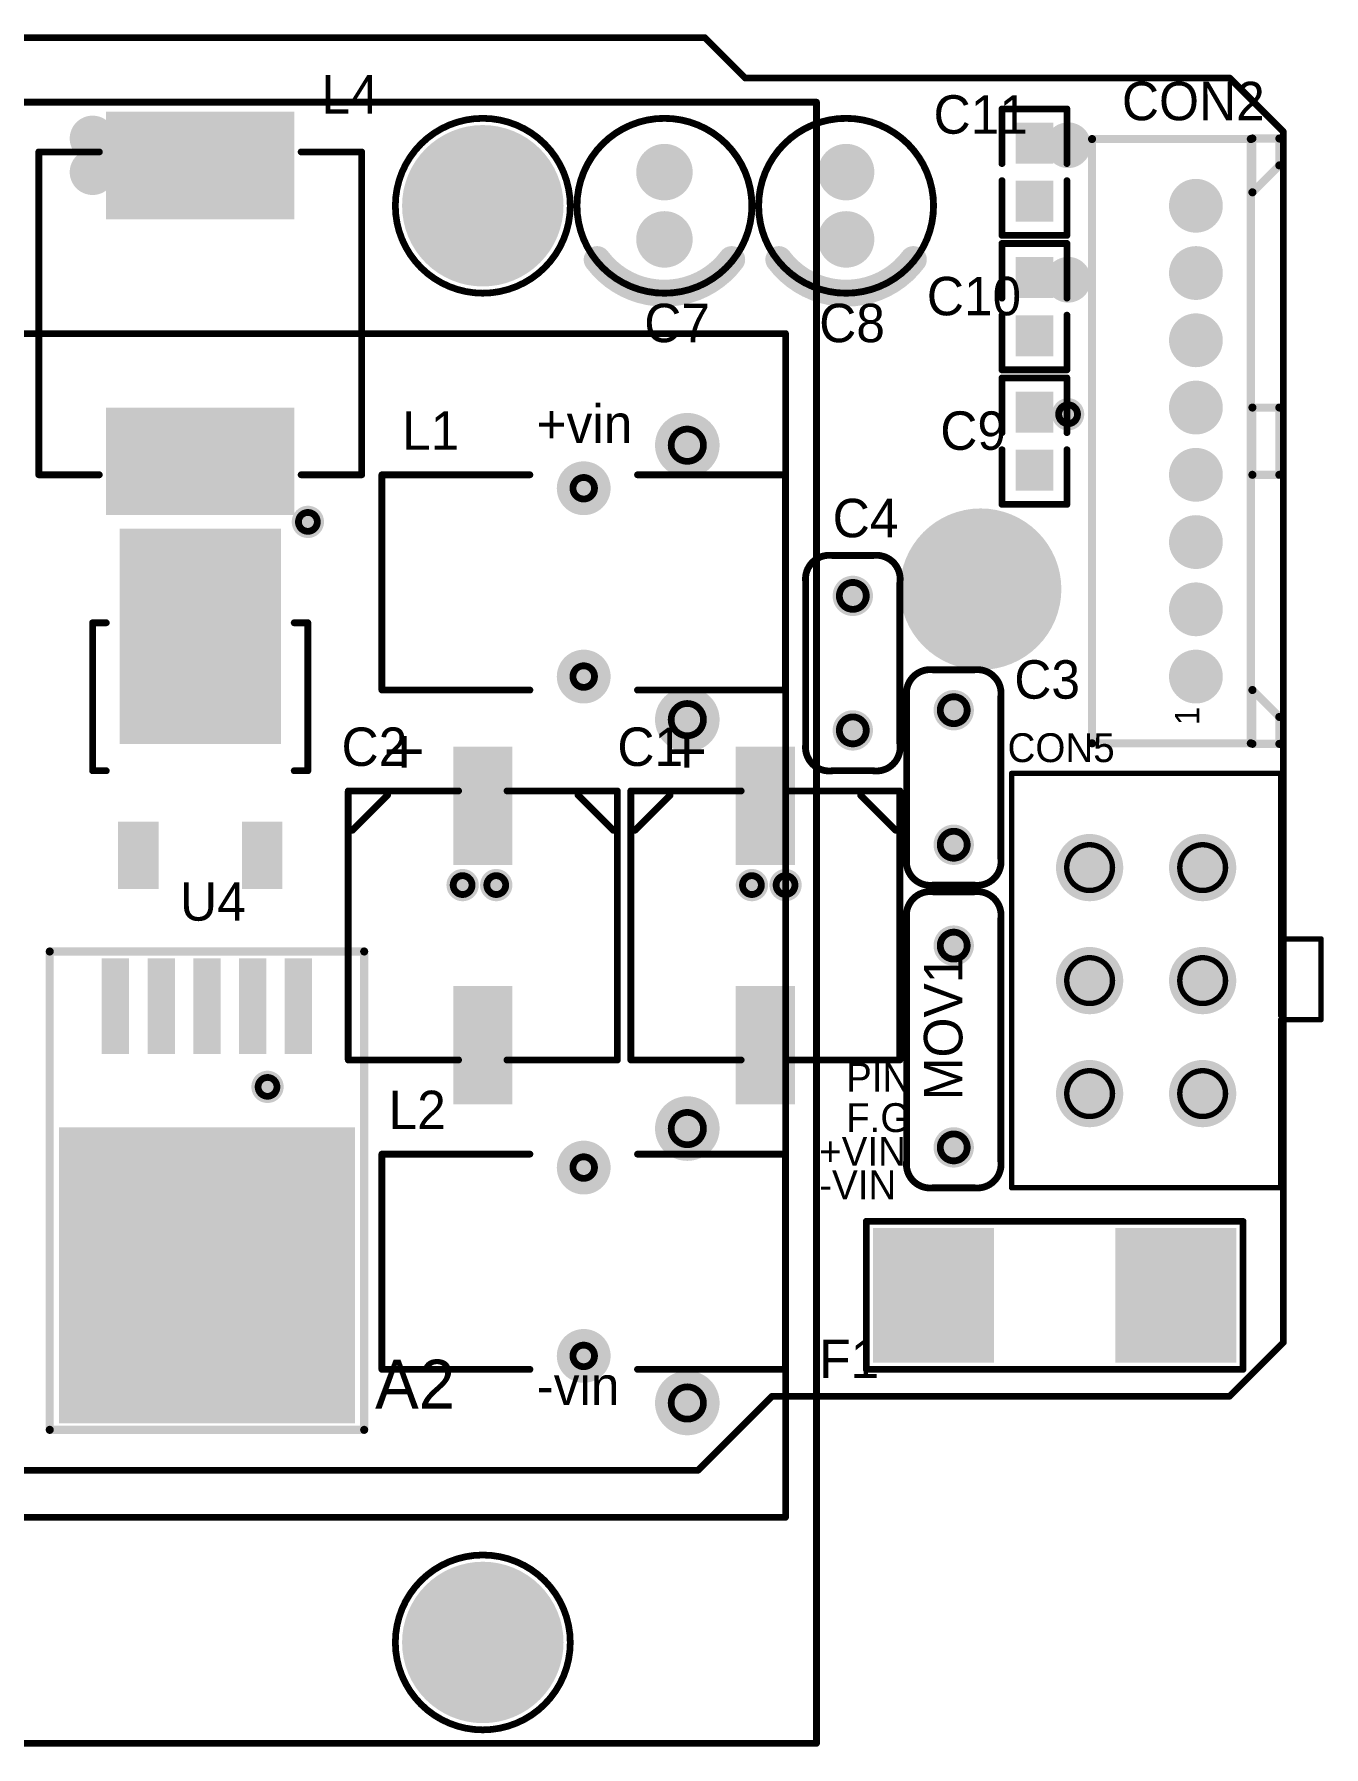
# Model space of a CAD drawing. Extents: x 14.6 to 91.5, y 0 to 63.6.
# Drawn here: x 43.6 to 91.5, y 0 to 63.6 of the extents above; entities that cross this region are included whole.
import ezdxf
from ezdxf.enums import TextEntityAlignment as Align

# ---------------------------------------------------------------- set-up
doc = ezdxf.new("R2010")
doc.units = 0
doc.header["$MEASUREMENT"] = 0

msp = doc.modelspace()

# ---------------------------------------------------------------- linework, layer by layer
for points, const_width in [([(68.5, 63.5), (32.25, 63.5)], 0.25), ([(70, 62), (68.5, 63.5)], 0.25), ([(88, 62), (70, 62)], 0.25), ([(90, 60), (88, 62)], 0.25), ([(72.65, 61.1), (14.8, 61.1)], 0.254), ([(72.65, 0.1), (72.65, 61.1)], 0.254), ([(81.9565, 60.8495), (79.5435, 60.8495)], 0.254), ([(79.5435, 60.8495), (79.5435, 58.8175)], 0.254), ([(81.9565, 58.8175), (81.9565, 60.8495)], 0.254), ([(82.89, 59.73), (82.88999, 37.27)], 0.3), ([(88.79, 59.73), (82.89, 59.73)], 0.3), ([(88.78999, 37.27), (88.79, 59.73)], 0.3), ([(88.85, 59.75), (89.85, 59.75)], 0.3), ([(88.85, 57.75), (88.85, 59.75)], 0.3), ([(89.85, 59.75), (89.85, 58.75)], 0.3), ([(90, 15), (90, 60)], 0.25), ([(43.75, 47.25), (43.75, 59.25)], 0.254), ([(43.75, 59.25), (46, 59.25)], 0.254), ([(55.75, 59.25), (53.5, 59.25)], 0.254), ([(55.75, 47.25), (55.75, 59.25)], 0.254), ([(89.85, 58.75), (88.85, 57.75)], 0.3), ([(79.5435, 56.1505), (79.5435, 58.1825)], 0.254), ([(81.9565, 58.1825), (81.9565, 56.1505)], 0.254), ([(81.9565, 56.1505), (79.5435, 56.1505)], 0.254), ([(81.9565, 55.8495), (79.5435, 55.8495)], 0.254), ([(79.5435, 55.8495), (79.5435, 53.8175)], 0.254), ([(81.9565, 53.8175), (81.9565, 55.8495)], 0.254), ([(79.5435, 51.1505), (79.5435, 53.1825)], 0.254), ([(81.9565, 53.1825), (81.9565, 51.1505)], 0.254), ([(16, 52.5), (71.5, 52.5)], 0.25), ([(71.5, 52.5), (71.5, 8.5)], 0.25), ([(81.9565, 51.1505), (79.5435, 51.1505)], 0.254), ([(81.9565, 50.8495), (79.5435, 50.8495)], 0.254), ([(79.5435, 50.8495), (79.5435, 48.8175)], 0.254), ([(81.9565, 48.8175), (81.9565, 50.8495)], 0.254), ([(88.85, 47.25), (88.85, 49.75)], 0.3), ([(88.85, 49.75), (89.85, 49.75)], 0.3), ([(89.85, 49.75), (89.85, 47.25)], 0.3), ([(79.5435, 46.1505), (79.5435, 48.1825)], 0.254), ([(81.9565, 48.1825), (81.9565, 46.1505)], 0.254), ([(46, 47.25), (43.75, 47.25)], 0.254), ([(53.5, 47.25), (55.75, 47.25)], 0.254), ([(56.5, 39.25), (56.5, 47.25)], 0.254), ([(56.5, 47.25), (62, 47.25)], 0.254), ([(66, 47.25), (71.5, 47.25)], 0.254), ([(71.5, 47.25), (71.5, 39.25)], 0.254), ([(89.85, 47.25), (88.85, 47.25)], 0.3), ([(81.9565, 46.1505), (79.5435, 46.1505)], 0.254), ([(75.75, 43.25), (75.75, 37.25)], 0.254), ([(45.75, 36.25), (45.75, 41.75)], 0.254), ([(45.75, 41.75), (46.2575, 41.75)], 0.254), ([(53.2425, 41.75), (53.75, 41.75)], 0.254), ([(53.75, 41.75), (53.75, 36.25)], 0.254), ([(62, 39.25), (56.5, 39.25)], 0.254), ([(71.5, 39.25), (66, 39.25)], 0.254), ([(76, 33), (76, 39)], 0.254), ([(89.84999, 38.25), (88.84999, 39.25)], 0.3), ([(88.84999, 39.25), (88.84999, 37.25)], 0.3), ([(89.84999, 37.25), (89.84999, 38.25)], 0.3), ([(82.88999, 37.27), (88.78999, 37.27)], 0.3), ([(88.84999, 37.25), (89.84999, 37.25)], 0.3), ([(46.2575, 36.25), (45.75, 36.25)], 0.254), ([(53.75, 36.25), (53.2425, 36.25)], 0.254), ([(89.9, 36.15), (79.9, 36.15)], 0.2), ([(79.9, 36.15), (79.9, 20.75)], 0.2), ([(89.9, 30), (89.9, 36.15)], 0.2), ([(55.25, 25.5), (55.25, 35.5)], 0.254), ([(55.25, 35.5), (59.35, 35.5)], 0.254), ([(56.709, 35.341), (55.409, 34.041)], 0.254), ([(65.25, 35.5), (61.15, 35.5)], 0.254), ([(63.791, 35.341), (65.091, 34.041)], 0.254), ([(65.25, 25.5), (65.25, 35.5)], 0.254), ([(65.75, 25.5), (65.75, 35.5)], 0.254), ([(65.75, 35.5), (69.85, 35.5)], 0.254), ([(67.209, 35.341), (65.909, 34.041)], 0.254), ([(75.75, 35.5), (71.65, 35.5)], 0.254), ([(74.291, 35.341), (75.591, 34.041)], 0.254), ([(75.75, 25.5), (75.75, 35.5)], 0.254), ([(89.9, 33.65), (89.9, 27.15)], 0.2), ([(79.5, 30.75), (79.5, 21.75)], 0.254), ([(91.4, 30), (89.9, 30)], 0.2), ([(91.4, 27), (91.4, 30)], 0.2), ([(44.15801, 11.752), (44.158, 29.532)], 0.3), ([(44.158, 29.532), (55.842, 29.532)], 0.3), ([(55.842, 29.532), (55.84201, 11.752)], 0.3), ([(89.9, 20.75), (89.9, 27)], 0.2), ([(89.9, 27), (91.4, 27)], 0.2), ([(59.35, 25.5), (55.25, 25.5)], 0.254), ([(61.15, 25.5), (65.25, 25.5)], 0.254), ([(69.85, 25.5), (65.75, 25.5)], 0.254), ([(71.65, 25.5), (75.75, 25.5)], 0.254), ([(56.5, 14), (56.5, 22)], 0.254), ([(56.5, 22), (62, 22)], 0.254), ([(66, 22), (71.5, 22)], 0.254), ([(71.5, 22), (71.5, 14)], 0.254), ([(79.9, 20.75), (89.9, 20.75)], 0.2), ([(74.5, 19.5), (88.5, 19.5)], 0.254), ([(74.5, 14), (74.5, 19.5)], 0.254), ([(88.5, 19.5), (88.5, 14)], 0.254), ([(88, 13), (90, 15)], 0.25), ([(62, 14), (56.5, 14)], 0.254), ([(71.5, 14), (66, 14)], 0.254), ([(88.5, 14), (74.5, 14)], 0.254), ([(68.25, 10.25), (71, 13)], 0.25), ([(71, 13), (88, 13)], 0.25), ([(55.84201, 11.752), (44.15801, 11.752)], 0.3), ([(16.75, 10.25), (68.25, 10.25)], 0.25), ([(71.5, 8.5), (16, 8.5)], 0.25), ([(14.8, 0.1), (72.65, 0.1)], 0.254)]:
    msp.add_lwpolyline(points, dxfattribs=dict(const_width=const_width))
for points, const_width in [([(68.4375, 63.5, 1), (68.5625, 63.5, 1)], 0.125), ([(68.4375, 63.5, 1), (68.5625, 63.5, 1)], 0.125), ([(69.9375, 62, 1), (70.0625, 62, 1)], 0.125), ([(69.9375, 62, 1), (70.0625, 62, 1)], 0.125), ([(87.9375, 62, 1), (88.0625, 62, 1)], 0.125), ([(87.9375, 62, 1), (88.0625, 62, 1)], 0.125), ([(72.5865, 61.1, 1), (72.7135, 61.1, 1)], 0.127), ([(72.5865, 61.1, 1), (72.7135, 61.1, 1)], 0.127), ([(79.48, 60.8495, 1), (79.607, 60.8495, 1)], 0.127), ([(79.48, 60.8495, 1), (79.607, 60.8495, 1)], 0.127), ([(81.893, 60.8495, 1), (82.02, 60.8495, 1)], 0.127), ([(81.893, 60.8495, 1), (82.02, 60.8495, 1)], 0.127), ([(45.45, 59.75, 1), (46.05, 59.75, 1)], 0.6), ([(45.45, 59.75, 1), (46.05, 59.75, 1)], 0.6), ([(58.75, 57.25, 1), (61.75, 57.25, 1)], 3), ([(58.75, 57.25, 1), (61.75, 57.25, 1)], 3), ([(81.7, 59.5, 1), (82.3, 59.5, 1)], 0.6), ([(81.7, 59.5, 1), (82.3, 59.5, 1)], 0.6), ([(82.815, 59.73, 1), (82.965, 59.73, 1)], 0.15), ([(82.815, 59.73, 1), (82.965, 59.73, 1)], 0.15), ([(88.715, 59.73, 1), (88.865, 59.73, 1)], 0.15), ([(88.715, 59.73, 1), (88.865, 59.73, 1)], 0.15), ([(88.775, 59.75, 1), (88.925, 59.75, 1)], 0.15), ([(88.775, 59.75, 1), (88.925, 59.75, 1)], 0.15), ([(89.775, 59.75, 1), (89.925, 59.75, 1)], 0.15), ([(89.775, 59.75, 1), (89.925, 59.75, 1)], 0.15), ([(89.9375, 60, 1), (90.0625, 60, 1)], 0.125), ([(89.9375, 60, 1), (90.0625, 60, 1)], 0.125), ([(43.6865, 59.25, 1), (43.8135, 59.25, 1)], 0.127), ([(43.6865, 59.25, 1), (43.8135, 59.25, 1)], 0.127), ([(45.9365, 59.25, 1), (46.0635, 59.25, 1)], 0.127), ([(53.4365, 59.25, 1), (53.5635, 59.25, 1)], 0.127), ([(55.6865, 59.25, 1), (55.8135, 59.25, 1)], 0.127), ([(55.6865, 59.25, 1), (55.8135, 59.25, 1)], 0.127), ([(66.5, 58.5, 1), (67.5, 58.5, 1)], 1), ([(66.5, 58.5, 1), (67.5, 58.5, 1)], 1), ([(73.25, 58.5, 1), (74.25, 58.5, 1)], 1), ([(73.25, 58.5, 1), (74.25, 58.5, 1)], 1), ([(45.45, 58.5, 1), (46.05, 58.5, 1)], 0.6), ([(45.45, 58.5, 1), (46.05, 58.5, 1)], 0.6), ([(79.48, 58.8175, 1), (79.607, 58.8175, 1)], 0.127), ([(81.893, 58.8175, 1), (82.02, 58.8175, 1)], 0.127), ([(89.775, 58.75, 1), (89.925, 58.75, 1)], 0.15), ([(89.775, 58.75, 1), (89.925, 58.75, 1)], 0.15), ([(79.48, 58.1825, 1), (79.607, 58.1825, 1)], 0.127), ([(81.893, 58.1825, 1), (82.02, 58.1825, 1)], 0.127), ([(86.25, 57.25, 1), (87.25, 57.25, 1)], 1), ([(86.25, 57.25, 1), (87.25, 57.25, 1)], 1), ([(88.775, 57.75, 1), (88.925, 57.75, 1)], 0.15), ([(88.775, 57.75, 1), (88.925, 57.75, 1)], 0.15), ([(66.5, 56, 1), (67.5, 56, 1)], 1), ([(66.5, 56, 1), (67.5, 56, 1)], 1), ([(73.25, 56, 1), (74.25, 56, 1)], 1), ([(73.25, 56, 1), (74.25, 56, 1)], 1), ([(79.48, 56.1505, 1), (79.607, 56.1505, 1)], 0.127), ([(79.48, 56.1505, 1), (79.607, 56.1505, 1)], 0.127), ([(81.893, 56.1505, 1), (82.02, 56.1505, 1)], 0.127), ([(81.893, 56.1505, 1), (82.02, 56.1505, 1)], 0.127), ([(64.25, 55.25, 1), (64.75, 55.25, 1)], 0.5), ([(69.25, 55.25, 1), (69.75, 55.25, 1)], 0.5), ([(71, 55.25, 1), (71.5, 55.25, 1)], 0.5), ([(76, 55.25, 1), (76.5, 55.25, 1)], 0.5), ([(79.48, 55.8495, 1), (79.607, 55.8495, 1)], 0.127), ([(79.48, 55.8495, 1), (79.607, 55.8495, 1)], 0.127), ([(81.893, 55.8495, 1), (82.02, 55.8495, 1)], 0.127), ([(81.893, 55.8495, 1), (82.02, 55.8495, 1)], 0.127), ([(86.25, 54.75, 1), (87.25, 54.75, 1)], 1), ([(86.25, 54.75, 1), (87.25, 54.75, 1)], 1), ([(81.7, 54.5, 1), (82.3, 54.5, 1)], 0.6), ([(81.7, 54.5, 1), (82.3, 54.5, 1)], 0.6), ([(66.75, 54, 1), (67.25, 54, 1)], 0.5), ([(66.75, 54, 1), (67.25, 54, 1)], 0.5), ([(73.5, 54, 1), (74, 54, 1)], 0.5), ([(73.5, 54, 1), (74, 54, 1)], 0.5), ([(79.48, 53.8175, 1), (79.607, 53.8175, 1)], 0.127), ([(81.893, 53.8175, 1), (82.02, 53.8175, 1)], 0.127), ([(79.48, 53.1825, 1), (79.607, 53.1825, 1)], 0.127), ([(81.893, 53.1825, 1), (82.02, 53.1825, 1)], 0.127), ([(86.25, 52.25, 1), (87.25, 52.25, 1)], 1), ([(86.25, 52.25, 1), (87.25, 52.25, 1)], 1), ([(71.4375, 52.5, 1), (71.5625, 52.5, 1)], 0.125), ([(71.4375, 52.5, 1), (71.5625, 52.5, 1)], 0.125), ([(79.48, 51.1505, 1), (79.607, 51.1505, 1)], 0.127), ([(79.48, 51.1505, 1), (79.607, 51.1505, 1)], 0.127), ([(79.48, 50.8495, 1), (79.607, 50.8495, 1)], 0.127), ([(79.48, 50.8495, 1), (79.607, 50.8495, 1)], 0.127), ([(81.893, 51.1505, 1), (82.02, 51.1505, 1)], 0.127), ([(81.893, 51.1505, 1), (82.02, 51.1505, 1)], 0.127), ([(81.893, 50.8495, 1), (82.02, 50.8495, 1)], 0.127), ([(81.893, 50.8495, 1), (82.02, 50.8495, 1)], 0.127), ([(86.25, 49.75, 1), (87.25, 49.75, 1)], 1), ([(86.25, 49.75, 1), (87.25, 49.75, 1)], 1), ([(81.7, 49.5, 1), (82.3, 49.5, 1)], 0.6), ([(81.7, 49.5, 1), (82.3, 49.5, 1)], 0.6), ([(88.775, 49.75, 1), (88.925, 49.75, 1)], 0.15), ([(88.775, 49.75, 1), (88.925, 49.75, 1)], 0.15), ([(89.775, 49.75, 1), (89.925, 49.75, 1)], 0.15), ([(89.775, 49.75, 1), (89.925, 49.75, 1)], 0.15), ([(67.25, 48.35, 1), (68.45, 48.35, 1)], 1.2), ([(67.25, 48.35, 1), (68.45, 48.35, 1)], 1.2), ([(79.48, 48.8175, 1), (79.607, 48.8175, 1)], 0.127), ([(81.893, 48.8175, 1), (82.02, 48.8175, 1)], 0.127), ([(63.5, 46.75, 1), (64.5, 46.75, 1)], 1), ([(63.5, 46.75, 1), (64.5, 46.75, 1)], 1), ([(79.48, 48.1825, 1), (79.607, 48.1825, 1)], 0.127), ([(81.893, 48.1825, 1), (82.02, 48.1825, 1)], 0.127), ([(86.25, 47.25, 1), (87.25, 47.25, 1)], 1), ([(86.25, 47.25, 1), (87.25, 47.25, 1)], 1), ([(43.6865, 47.25, 1), (43.8135, 47.25, 1)], 0.127), ([(43.6865, 47.25, 1), (43.8135, 47.25, 1)], 0.127), ([(45.9365, 47.25, 1), (46.0635, 47.25, 1)], 0.127), ([(53.4365, 47.25, 1), (53.5635, 47.25, 1)], 0.127), ([(55.6865, 47.25, 1), (55.8135, 47.25, 1)], 0.127), ([(55.6865, 47.25, 1), (55.8135, 47.25, 1)], 0.127), ([(56.4365, 47.25, 1), (56.5635, 47.25, 1)], 0.127), ([(56.4365, 47.25, 1), (56.5635, 47.25, 1)], 0.127), ([(61.9365, 47.25, 1), (62.0635, 47.25, 1)], 0.127), ([(65.9365, 47.25, 1), (66.0635, 47.25, 1)], 0.127), ([(71.4365, 47.25, 1), (71.5635, 47.25, 1)], 0.127), ([(71.4365, 47.25, 1), (71.5635, 47.25, 1)], 0.127), ([(88.775, 47.25, 1), (88.925, 47.25, 1)], 0.15), ([(88.775, 47.25, 1), (88.925, 47.25, 1)], 0.15), ([(89.775, 47.25, 1), (89.925, 47.25, 1)], 0.15), ([(89.775, 47.25, 1), (89.925, 47.25, 1)], 0.15), ([(53.45, 45.5, 1), (54.05, 45.5, 1)], 0.6), ([(53.45, 45.5, 1), (54.05, 45.5, 1)], 0.6), ([(77.25, 43, 1), (80.25, 43, 1)], 3), ([(77.25, 43, 1), (80.25, 43, 1)], 3), ([(79.48, 46.1505, 1), (79.607, 46.1505, 1)], 0.127), ([(79.48, 46.1505, 1), (79.607, 46.1505, 1)], 0.127), ([(81.893, 46.1505, 1), (82.02, 46.1505, 1)], 0.127), ([(81.893, 46.1505, 1), (82.02, 46.1505, 1)], 0.127), ([(86.25, 44.75, 1), (87.25, 44.75, 1)], 1), ([(86.25, 44.75, 1), (87.25, 44.75, 1)], 1), ([(73.0615, 44.25888, 1), (73.1885, 44.25888, 1)], 0.127), ([(73.0615, 44.25888, 1), (73.1885, 44.25888, 1)], 0.127), ([(73.1865, 44.25, 1), (73.3135, 44.25, 1)], 0.127), ([(73.1865, 44.25, 1), (73.3135, 44.25, 1)], 0.127), ([(74.6865, 44.25, 1), (74.8135, 44.25, 1)], 0.127), ([(74.6865, 44.25, 1), (74.8135, 44.25, 1)], 0.127), ([(74.8115, 44.25888, 1), (74.9385, 44.25888, 1)], 0.127), ([(74.8115, 44.25888, 1), (74.9385, 44.25888, 1)], 0.127), ([(72.1865, 43.25, 1), (72.3135, 43.25, 1)], 0.127), ([(72.1865, 43.25, 1), (72.3135, 43.25, 1)], 0.127), ([(73.625, 42.75, 1), (74.375, 42.75, 1)], 0.75), ([(73.625, 42.75, 1), (74.375, 42.75, 1)], 0.75), ([(75.6865, 43.25, 1), (75.8135, 43.25, 1)], 0.127), ([(75.6865, 43.25, 1), (75.8135, 43.25, 1)], 0.127), ([(86.25, 42.25, 1), (87.25, 42.25, 1)], 1), ([(86.25, 42.25, 1), (87.25, 42.25, 1)], 1), ([(45.6865, 41.75, 1), (45.8135, 41.75, 1)], 0.127), ([(45.6865, 41.75, 1), (45.8135, 41.75, 1)], 0.127), ([(46.194, 41.75, 1), (46.321, 41.75, 1)], 0.127), ([(53.179, 41.75, 1), (53.306, 41.75, 1)], 0.127), ([(53.6865, 41.75, 1), (53.8135, 41.75, 1)], 0.127), ([(53.6865, 41.75, 1), (53.8135, 41.75, 1)], 0.127), ([(63.5, 39.75, 1), (64.5, 39.75, 1)], 1), ([(63.5, 39.75, 1), (64.5, 39.75, 1)], 1), ([(86.24999, 39.75, 1), (87.24999, 39.75, 1)], 1), ([(86.24999, 39.75, 1), (87.24999, 39.75, 1)], 1), ([(76.8115, 40.00888, 1), (76.9385, 40.00888, 1)], 0.127), ([(76.8115, 40.00888, 1), (76.9385, 40.00888, 1)], 0.127), ([(76.9365, 40, 1), (77.0635, 40, 1)], 0.127), ([(76.9365, 40, 1), (77.0635, 40, 1)], 0.127), ([(78.4365, 40, 1), (78.5635, 40, 1)], 0.127), ([(78.4365, 40, 1), (78.5635, 40, 1)], 0.127), ([(78.5615, 40.00888, 1), (78.6885, 40.00888, 1)], 0.127), ([(78.5615, 40.00888, 1), (78.6885, 40.00888, 1)], 0.127), ([(56.4365, 39.25, 1), (56.5635, 39.25, 1)], 0.127), ([(56.4365, 39.25, 1), (56.5635, 39.25, 1)], 0.127), ([(61.9365, 39.25, 1), (62.0635, 39.25, 1)], 0.127), ([(65.9365, 39.25, 1), (66.0635, 39.25, 1)], 0.127), ([(67.25, 38.15, 1), (68.45, 38.15, 1)], 1.2), ([(67.25, 38.15, 1), (68.45, 38.15, 1)], 1.2), ([(71.4365, 39.25, 1), (71.5635, 39.25, 1)], 0.127), ([(71.4365, 39.25, 1), (71.5635, 39.25, 1)], 0.127), ([(75.9365, 39, 1), (76.0635, 39, 1)], 0.127), ([(75.9365, 39, 1), (76.0635, 39, 1)], 0.127), ([(77.375, 38.5, 1), (78.125, 38.5, 1)], 0.75), ([(77.375, 38.5, 1), (78.125, 38.5, 1)], 0.75), ([(79.4365, 39, 1), (79.5635, 39, 1)], 0.127), ([(79.4365, 39, 1), (79.5635, 39, 1)], 0.127), ([(88.77499, 39.25, 1), (88.92499, 39.25, 1)], 0.15), ([(88.77499, 39.25, 1), (88.92499, 39.25, 1)], 0.15), ([(73.625, 37.75, 1), (74.375, 37.75, 1)], 0.75), ([(73.625, 37.75, 1), (74.375, 37.75, 1)], 0.75), ([(89.77499, 38.25, 1), (89.92499, 38.25, 1)], 0.15), ([(89.77499, 38.25, 1), (89.92499, 38.25, 1)], 0.15), ([(72.1865, 37.25, 1), (72.3135, 37.25, 1)], 0.127), ([(72.1865, 37.25, 1), (72.3135, 37.25, 1)], 0.127), ([(75.6865, 37.25, 1), (75.8135, 37.25, 1)], 0.127), ([(75.6865, 37.25, 1), (75.8135, 37.25, 1)], 0.127), ([(82.81499, 37.27, 1), (82.96499, 37.27, 1)], 0.15), ([(82.81499, 37.27, 1), (82.96499, 37.27, 1)], 0.15), ([(88.71499, 37.27, 1), (88.86499, 37.27, 1)], 0.15), ([(88.71499, 37.27, 1), (88.86499, 37.27, 1)], 0.15), ([(88.77499, 37.25, 1), (88.92499, 37.25, 1)], 0.15), ([(88.77499, 37.25, 1), (88.92499, 37.25, 1)], 0.15), ([(89.77499, 37.25, 1), (89.92499, 37.25, 1)], 0.15), ([(89.77499, 37.25, 1), (89.92499, 37.25, 1)], 0.15), ([(45.6865, 36.25, 1), (45.8135, 36.25, 1)], 0.127), ([(45.6865, 36.25, 1), (45.8135, 36.25, 1)], 0.127), ([(46.194, 36.25, 1), (46.321, 36.25, 1)], 0.127), ([(53.179, 36.25, 1), (53.306, 36.25, 1)], 0.127), ([(53.6865, 36.25, 1), (53.8135, 36.25, 1)], 0.127), ([(53.6865, 36.25, 1), (53.8135, 36.25, 1)], 0.127), ([(73.0615, 36.24112, 1), (73.1885, 36.24112, 1)], 0.127), ([(73.0615, 36.24112, 1), (73.1885, 36.24112, 1)], 0.127), ([(73.1865, 36.25, 1), (73.3135, 36.25, 1)], 0.127), ([(73.1865, 36.25, 1), (73.3135, 36.25, 1)], 0.127), ([(74.6865, 36.25, 1), (74.8135, 36.25, 1)], 0.127), ([(74.6865, 36.25, 1), (74.8135, 36.25, 1)], 0.127), ([(74.8115, 36.24112, 1), (74.9385, 36.24112, 1)], 0.127), ([(74.8115, 36.24112, 1), (74.9385, 36.24112, 1)], 0.127), ([(79.85, 36.15, 1), (79.95, 36.15, 1)], 0.1), ([(79.85, 36.15, 1), (79.95, 36.15, 1)], 0.1), ([(89.85, 36.15, 1), (89.95, 36.15, 1)], 0.1), ([(89.85, 36.15, 1), (89.95, 36.15, 1)], 0.1), ([(55.1865, 35.5, 1), (55.3135, 35.5, 1)], 0.127), ([(55.1865, 35.5, 1), (55.3135, 35.5, 1)], 0.127), ([(56.6455, 35.341, 1), (56.7725, 35.341, 1)], 0.127), ([(59.2865, 35.5, 1), (59.4135, 35.5, 1)], 0.127), ([(61.0865, 35.5, 1), (61.2135, 35.5, 1)], 0.127), ([(63.7275, 35.341, 1), (63.8545, 35.341, 1)], 0.127), ([(65.1865, 35.5, 1), (65.3135, 35.5, 1)], 0.127), ([(65.1865, 35.5, 1), (65.3135, 35.5, 1)], 0.127), ([(65.6865, 35.5, 1), (65.8135, 35.5, 1)], 0.127), ([(65.6865, 35.5, 1), (65.8135, 35.5, 1)], 0.127), ([(67.1455, 35.341, 1), (67.2725, 35.341, 1)], 0.127), ([(69.7865, 35.5, 1), (69.9135, 35.5, 1)], 0.127), ([(71.5865, 35.5, 1), (71.7135, 35.5, 1)], 0.127), ([(74.2275, 35.341, 1), (74.3545, 35.341, 1)], 0.127), ([(75.6865, 35.5, 1), (75.8135, 35.5, 1)], 0.127), ([(75.6865, 35.5, 1), (75.8135, 35.5, 1)], 0.127), ([(55.3455, 34.041, 1), (55.4725, 34.041, 1)], 0.127), ([(65.0275, 34.041, 1), (65.1545, 34.041, 1)], 0.127), ([(65.8455, 34.041, 1), (65.9725, 34.041, 1)], 0.127), ([(75.5275, 34.041, 1), (75.6545, 34.041, 1)], 0.127), ([(77.375, 33.5, 1), (78.125, 33.5, 1)], 0.75), ([(77.375, 33.5, 1), (78.125, 33.5, 1)], 0.75), ([(82.175, 32.65, 1), (83.425, 32.65, 1)], 1.25), ([(82.175, 32.65, 1), (83.425, 32.65, 1)], 1.25), ([(86.375, 32.65, 1), (87.625, 32.65, 1)], 1.25), ([(86.375, 32.65, 1), (87.625, 32.65, 1)], 1.25), ([(89.85, 33.65, 1), (89.95, 33.65, 1)], 0.1), ([(75.9365, 33, 1), (76.0635, 33, 1)], 0.127), ([(75.9365, 33, 1), (76.0635, 33, 1)], 0.127), ([(79.4365, 33, 1), (79.5635, 33, 1)], 0.127), ([(79.4365, 33, 1), (79.5635, 33, 1)], 0.127), ([(59.2, 32, 1), (59.8, 32, 1)], 0.6), ([(59.2, 32, 1), (59.8, 32, 1)], 0.6), ([(60.45, 32, 1), (61.05, 32, 1)], 0.6), ([(60.45, 32, 1), (61.05, 32, 1)], 0.6), ([(69.95, 32, 1), (70.55, 32, 1)], 0.6), ([(69.95, 32, 1), (70.55, 32, 1)], 0.6), ([(71.2, 32, 1), (71.8, 32, 1)], 0.6), ([(71.2, 32, 1), (71.8, 32, 1)], 0.6), ([(76.81123, 31.75892, 1), (76.93823, 31.75892, 1)], 0.127), ([(76.81123, 31.75892, 1), (76.93823, 31.75892, 1)], 0.127), ([(76.8115, 31.99112, 1), (76.9385, 31.99112, 1)], 0.127), ([(76.8115, 31.99112, 1), (76.9385, 31.99112, 1)], 0.127), ([(76.9365, 32, 1), (77.0635, 32, 1)], 0.127), ([(76.9365, 32, 1), (77.0635, 32, 1)], 0.127), ([(76.9365, 31.75, 1), (77.0635, 31.75, 1)], 0.127), ([(76.9365, 31.75, 1), (77.0635, 31.75, 1)], 0.127), ([(78.4365, 32, 1), (78.5635, 32, 1)], 0.127), ([(78.4365, 32, 1), (78.5635, 32, 1)], 0.127), ([(78.4365, 31.75, 1), (78.5635, 31.75, 1)], 0.127), ([(78.4365, 31.75, 1), (78.5635, 31.75, 1)], 0.127), ([(78.5615, 31.99112, 1), (78.6885, 31.99112, 1)], 0.127), ([(78.5615, 31.99112, 1), (78.6885, 31.99112, 1)], 0.127), ([(78.56177, 31.75892, 1), (78.68877, 31.75892, 1)], 0.127), ([(78.56177, 31.75892, 1), (78.68877, 31.75892, 1)], 0.127), ([(75.9365, 30.75, 1), (76.0635, 30.75, 1)], 0.127), ([(75.9365, 30.75, 1), (76.0635, 30.75, 1)], 0.127), ([(79.4365, 30.75, 1), (79.5635, 30.75, 1)], 0.127), ([(79.4365, 30.75, 1), (79.5635, 30.75, 1)], 0.127), ([(77.375, 29.75, 1), (78.125, 29.75, 1)], 0.75), ([(77.375, 29.75, 1), (78.125, 29.75, 1)], 0.75), ([(89.85, 30, 1), (89.95, 30, 1)], 0.1), ([(89.85, 30, 1), (89.95, 30, 1)], 0.1), ([(91.35, 30, 1), (91.45, 30, 1)], 0.1), ([(91.35, 30, 1), (91.45, 30, 1)], 0.1), ([(44.083, 29.532, 1), (44.233, 29.532, 1)], 0.15), ([(44.083, 29.532, 1), (44.233, 29.532, 1)], 0.15), ([(55.767, 29.532, 1), (55.917, 29.532, 1)], 0.15), ([(55.767, 29.532, 1), (55.917, 29.532, 1)], 0.15), ([(82.175, 28.45, 1), (83.425, 28.45, 1)], 1.25), ([(82.175, 28.45, 1), (83.425, 28.45, 1)], 1.25), ([(86.375, 28.45, 1), (87.625, 28.45, 1)], 1.25), ([(86.375, 28.45, 1), (87.625, 28.45, 1)], 1.25), ([(89.85, 27.15, 1), (89.95, 27.15, 1)], 0.1), ([(89.85, 27, 1), (89.95, 27, 1)], 0.1), ([(89.85, 27, 1), (89.95, 27, 1)], 0.1), ([(91.35, 27, 1), (91.45, 27, 1)], 0.1), ([(91.35, 27, 1), (91.45, 27, 1)], 0.1), ([(55.1865, 25.5, 1), (55.3135, 25.5, 1)], 0.127), ([(55.1865, 25.5, 1), (55.3135, 25.5, 1)], 0.127), ([(59.2865, 25.5, 1), (59.4135, 25.5, 1)], 0.127), ([(61.0865, 25.5, 1), (61.2135, 25.5, 1)], 0.127), ([(65.1865, 25.5, 1), (65.3135, 25.5, 1)], 0.127), ([(65.1865, 25.5, 1), (65.3135, 25.5, 1)], 0.127), ([(65.6865, 25.5, 1), (65.8135, 25.5, 1)], 0.127), ([(65.6865, 25.5, 1), (65.8135, 25.5, 1)], 0.127), ([(69.7865, 25.5, 1), (69.9135, 25.5, 1)], 0.127), ([(71.5865, 25.5, 1), (71.7135, 25.5, 1)], 0.127), ([(75.6865, 25.5, 1), (75.8135, 25.5, 1)], 0.127), ([(75.6865, 25.5, 1), (75.8135, 25.5, 1)], 0.127), ([(82.175, 24.25, 1), (83.425, 24.25, 1)], 1.25), ([(82.175, 24.25, 1), (83.425, 24.25, 1)], 1.25), ([(86.375, 24.25, 1), (87.625, 24.25, 1)], 1.25), ([(86.375, 24.25, 1), (87.625, 24.25, 1)], 1.25), ([(51.95, 24.5, 1), (52.55, 24.5, 1)], 0.6), ([(51.95, 24.5, 1), (52.55, 24.5, 1)], 0.6), ([(67.25, 22.95, 1), (68.45, 22.95, 1)], 1.2), ([(67.25, 22.95, 1), (68.45, 22.95, 1)], 1.2), ([(77.375, 22.25, 1), (78.125, 22.25, 1)], 0.75), ([(77.375, 22.25, 1), (78.125, 22.25, 1)], 0.75), ([(63.5, 21.5, 1), (64.5, 21.5, 1)], 1), ([(63.5, 21.5, 1), (64.5, 21.5, 1)], 1), ([(56.4365, 22, 1), (56.5635, 22, 1)], 0.127), ([(56.4365, 22, 1), (56.5635, 22, 1)], 0.127), ([(61.9365, 22, 1), (62.0635, 22, 1)], 0.127), ([(65.9365, 22, 1), (66.0635, 22, 1)], 0.127), ([(71.4365, 22, 1), (71.5635, 22, 1)], 0.127), ([(71.4365, 22, 1), (71.5635, 22, 1)], 0.127), ([(75.9365, 21.75, 1), (76.0635, 21.75, 1)], 0.127), ([(75.9365, 21.75, 1), (76.0635, 21.75, 1)], 0.127), ([(79.4365, 21.75, 1), (79.5635, 21.75, 1)], 0.127), ([(79.4365, 21.75, 1), (79.5635, 21.75, 1)], 0.127), ([(76.81123, 20.74108, 1), (76.93823, 20.74108, 1)], 0.127), ([(76.81123, 20.74108, 1), (76.93823, 20.74108, 1)], 0.127), ([(76.9365, 20.75, 1), (77.0635, 20.75, 1)], 0.127), ([(76.9365, 20.75, 1), (77.0635, 20.75, 1)], 0.127), ([(78.4365, 20.75, 1), (78.5635, 20.75, 1)], 0.127), ([(78.4365, 20.75, 1), (78.5635, 20.75, 1)], 0.127), ([(78.56177, 20.74108, 1), (78.68877, 20.74108, 1)], 0.127), ([(78.56177, 20.74108, 1), (78.68877, 20.74108, 1)], 0.127), ([(79.85, 20.75, 1), (79.95, 20.75, 1)], 0.1), ([(79.85, 20.75, 1), (79.95, 20.75, 1)], 0.1), ([(89.85, 20.75, 1), (89.95, 20.75, 1)], 0.1), ([(89.85, 20.75, 1), (89.95, 20.75, 1)], 0.1), ([(74.4365, 19.5, 1), (74.5635, 19.5, 1)], 0.127), ([(74.4365, 19.5, 1), (74.5635, 19.5, 1)], 0.127), ([(88.4365, 19.5, 1), (88.5635, 19.5, 1)], 0.127), ([(88.4365, 19.5, 1), (88.5635, 19.5, 1)], 0.127), ([(63.5, 14.5, 1), (64.5, 14.5, 1)], 1), ([(63.5, 14.5, 1), (64.5, 14.5, 1)], 1), ([(89.9375, 15, 1), (90.0625, 15, 1)], 0.125), ([(89.9375, 15, 1), (90.0625, 15, 1)], 0.125), ([(56.4365, 14, 1), (56.5635, 14, 1)], 0.127), ([(56.4365, 14, 1), (56.5635, 14, 1)], 0.127), ([(61.9365, 14, 1), (62.0635, 14, 1)], 0.127), ([(65.9365, 14, 1), (66.0635, 14, 1)], 0.127), ([(71.4365, 14, 1), (71.5635, 14, 1)], 0.127), ([(71.4365, 14, 1), (71.5635, 14, 1)], 0.127), ([(74.4365, 14, 1), (74.5635, 14, 1)], 0.127), ([(74.4365, 14, 1), (74.5635, 14, 1)], 0.127), ([(88.4365, 14, 1), (88.5635, 14, 1)], 0.127), ([(88.4365, 14, 1), (88.5635, 14, 1)], 0.127), ([(67.25, 12.75, 1), (68.45, 12.75, 1)], 1.2), ([(67.25, 12.75, 1), (68.45, 12.75, 1)], 1.2), ([(70.9375, 13, 1), (71.0625, 13, 1)], 0.125), ([(70.9375, 13, 1), (71.0625, 13, 1)], 0.125), ([(87.9375, 13, 1), (88.0625, 13, 1)], 0.125), ([(87.9375, 13, 1), (88.0625, 13, 1)], 0.125), ([(44.08301, 11.752, 1), (44.23301, 11.752, 1)], 0.15), ([(44.08301, 11.752, 1), (44.23301, 11.752, 1)], 0.15), ([(55.76701, 11.752, 1), (55.91701, 11.752, 1)], 0.15), ([(55.76701, 11.752, 1), (55.91701, 11.752, 1)], 0.15), ([(68.1875, 10.25, 1), (68.3125, 10.25, 1)], 0.125), ([(68.1875, 10.25, 1), (68.3125, 10.25, 1)], 0.125), ([(71.4375, 8.5, 1), (71.5625, 8.5, 1)], 0.125), ([(71.4375, 8.5, 1), (71.5625, 8.5, 1)], 0.125), ([(58.75, 3.85, 1), (61.75, 3.85, 1)], 3), ([(58.75, 3.85, 1), (61.75, 3.85, 1)], 3), ([(72.5865, 0.1, 1), (72.7135, 0.1, 1)], 0.127), ([(72.5865, 0.1, 1), (72.7135, 0.1, 1)], 0.127)]:
    msp.add_lwpolyline(points, format="xyb", close=True, dxfattribs=dict(const_width=const_width))
for points, const_width in [([(45.4, 59.75, 1), (46.1, 59.75, 1), (45.4, 59.75)], 1), ([(57, 57.25, 1), (63.5, 57.25, 1), (57, 57.25)], 0.25), ([(63.75, 57.25, 1), (70.25, 57.25, 1), (63.75, 57.25)], 0.254), ([(70.5, 57.25, 1), (77, 57.25, 1), (70.5, 57.25)], 0.254), ([(81.65, 59.5, 1), (82.35, 59.5, 1), (81.65, 59.5)], 1), ([(45.4, 58.5, 1), (46.1, 58.5, 1), (45.4, 58.5)], 1), ([(66.45, 58.5, 1), (67.55, 58.5, 1), (66.45, 58.5)], 1), ([(73.2, 58.5, 1), (74.3, 58.5, 1), (73.2, 58.5)], 1), ([(86.15, 57.25, 1), (87.35, 57.25, 1), (86.15, 57.25)], 0.3), ([(66.45, 56, 1), (67.55, 56, 1), (66.45, 56)], 1), ([(73.2, 56, 1), (74.3, 56, 1), (73.2, 56)], 1), ([(67, 54, -0.236068), (64.5, 55.25)], 1), ([(69.5, 55.25, -0.236068), (67, 54, -0.236068)], 1), ([(73.75, 54, -0.236068), (71.25, 55.25)], 1), ([(76.25, 55.25, -0.236068), (73.75, 54, -0.236068)], 1), ([(86.15, 54.75, 1), (87.35, 54.75, 1), (86.15, 54.75)], 0.3), ([(81.65, 54.5, 1), (82.35, 54.5, 1), (81.65, 54.5)], 1), ([(86.15, 52.25, 1), (87.35, 52.25, 1), (86.15, 52.25)], 0.3), ([(86.15, 49.75, 1), (87.35, 49.75, 1), (86.15, 49.75)], 0.3), ([(81.65, 49.5, 1), (82.35, 49.5, 1), (81.65, 49.5)], 0.254), ([(67.25, 48.35, 1), (68.45, 48.35, 1), (67.25, 48.35)], 0.25), ([(86.15, 47.25, 1), (87.35, 47.25, 1), (86.15, 47.25)], 0.3), ([(63.6, 46.75, 1), (64.4, 46.75, 1), (63.6, 46.75)], 0.254), ([(53.4, 45.5, 1), (54.1, 45.5, 1), (53.4, 45.5)], 0.254), ([(77, 43, 1), (80.5, 43, 1), (77, 43)], 1), ([(86.15, 44.75, 1), (87.35, 44.75, 1), (86.15, 44.75)], 0.3), ([(72.25, 43.25, -0.456412), (73.125, 44.25888, -0.035489)], 0.254), ([(73.125, 44.25888, -0.035489), (73.25, 44.25)], 0.254), ([(73.25, 44.25), (74.75, 44.25, -0.035489)], 0.254), ([(74.75, 44.25, -0.035489), (74.875, 44.25888, -0.456412)], 0.254), ([(74.875, 44.25888, -0.456412), (75.75, 43.25)], 0.254), ([(72.25, 37.25), (72.25, 43.25, -0.456412)], 0.254), ([(73.5, 42.75, 1), (74.5, 42.75, 1), (73.5, 42.75)], 0.254), ([(86.15, 42.25, 1), (87.35, 42.25, 1), (86.15, 42.25)], 0.3), ([(63.6, 39.75, 1), (64.4, 39.75, 1), (63.6, 39.75)], 0.254), ([(76, 39, -0.456412), (76.875, 40.00888, -0.035489)], 0.254), ([(76.875, 40.00888, -0.035489), (77, 40)], 0.254), ([(77, 40), (78.5, 40, -0.035489)], 0.254), ([(78.5, 40, -0.035489), (78.625, 40.00888, -0.456412)], 0.254), ([(78.625, 40.00888, -0.456412), (79.5, 39)], 0.254), ([(86.14999, 39.75, 1), (87.34999, 39.75, 1), (86.14999, 39.75)], 0.3), ([(67.25, 38.15, 1), (68.45, 38.15, 1), (67.25, 38.15)], 0.25), ([(77.25, 38.5, 1), (78.25, 38.5, 1), (77.25, 38.5)], 0.254), ([(79.5, 39), (79.5, 33, -0.456412)], 0.254), ([(73.5, 37.75, 1), (74.5, 37.75, 1), (73.5, 37.75)], 0.254), ([(73.125, 36.24112, -0.456412), (72.25, 37.25)], 0.254), ([(75.75, 37.25, -0.456412), (74.875, 36.24112, -0.035489)], 0.254), ([(73.25, 36.25, -0.035489), (73.125, 36.24112, -0.456412)], 0.254), ([(74.75, 36.25), (73.25, 36.25, -0.035489)], 0.254), ([(74.875, 36.24112, -0.035489), (74.75, 36.25)], 0.254), ([(77.25, 33.5, 1), (78.25, 33.5, 1), (77.25, 33.5)], 0.254), ([(76.875, 31.99112, -0.456412), (76, 33)], 0.254), ([(79.5, 33, -0.456412), (78.625, 31.99112, -0.035489)], 0.254), ([(81.95, 32.65, 1), (83.65, 32.65, 1), (81.95, 32.65)], 0.2), ([(86.15, 32.65, 1), (87.85, 32.65, 1), (86.15, 32.65)], 0.2), ([(59.15, 32, 1), (59.85, 32, 1), (59.15, 32)], 0.254), ([(60.4, 32, 1), (61.1, 32, 1), (60.4, 32)], 0.254), ([(69.9, 32, 1), (70.6, 32, 1), (69.9, 32)], 0.254), ([(71.15, 32, 1), (71.85, 32, 1), (71.15, 32)], 0.254), ([(76, 30.75, -0.456517), (76.87473, 31.75892, -0.035576)], 0.254), ([(76.87473, 31.75892, -0.035576), (77, 31.75)], 0.254), ([(77, 32, -0.035489), (76.875, 31.99112, -0.456412)], 0.254), ([(78.5, 32), (77, 32, -0.035489)], 0.254), ([(77, 31.75), (78.5, 31.75, -0.035576)], 0.254), ([(78.625, 31.99112, -0.035489), (78.5, 32)], 0.254), ([(78.5, 31.75, -0.035576), (78.62527, 31.75892, -0.456517)], 0.254), ([(78.62527, 31.75892, -0.456517), (79.5, 30.75)], 0.254), ([(76, 21.75), (76, 30.75, -0.456517)], 0.254), ([(77.25, 29.75, 1), (78.25, 29.75, 1), (77.25, 29.75)], 0.254), ([(81.95, 28.45, 1), (83.65, 28.45, 1), (81.95, 28.45)], 0.2), ([(86.15, 28.45, 1), (87.85, 28.45, 1), (86.15, 28.45)], 0.2), ([(51.9, 24.5, 1), (52.6, 24.5, 1), (51.9, 24.5)], 0.25), ([(81.95, 24.25, 1), (83.65, 24.25, 1), (81.95, 24.25)], 0.2), ([(86.15, 24.25, 1), (87.85, 24.25, 1), (86.15, 24.25)], 0.2), ([(67.25, 22.95, 1), (68.45, 22.95, 1), (67.25, 22.95)], 0.25), ([(77.25, 22.25, 1), (78.25, 22.25, 1), (77.25, 22.25)], 0.254), ([(63.6, 21.5, 1), (64.4, 21.5, 1), (63.6, 21.5)], 0.254), ([(76.87473, 20.74108, -0.456517), (76, 21.75)], 0.254), ([(79.5, 21.75, -0.456517), (78.62527, 20.74108, -0.035576)], 0.254), ([(77, 20.75, -0.035576), (76.87473, 20.74108, -0.456517)], 0.254), ([(78.5, 20.75), (77, 20.75, -0.035576)], 0.254), ([(78.62527, 20.74108, -0.035576), (78.5, 20.75)], 0.254), ([(63.6, 14.5, 1), (64.4, 14.5, 1), (63.6, 14.5)], 0.254), ([(67.25, 12.75, 1), (68.45, 12.75, 1), (67.25, 12.75)], 0.25), ([(57, 3.85, 1), (63.5, 3.85, 1), (57, 3.85)], 0.25)]:
    msp.add_lwpolyline(points, format="xyb", dxfattribs=dict(const_width=const_width))
for points in [[(53.25, 60.75), (46.25, 60.75), (53.25, 56.75), (46.25, 56.75)], [(80.0515, 60.3415), (80.0515, 58.8175), (81.4485, 60.3415), (81.4485, 58.8175)], [(80.0515, 58.1825), (80.0515, 56.6585), (81.4485, 58.1825), (81.4485, 56.6585)], [(80.0515, 55.3415), (80.0515, 53.8175), (81.4485, 55.3415), (81.4485, 53.8175)], [(80.0515, 53.1825), (80.0515, 51.6585), (81.4485, 53.1825), (81.4485, 51.6585)], [(80.0515, 50.3415), (80.0515, 48.8175), (81.4485, 50.3415), (81.4485, 48.8175)], [(53.25, 49.75), (46.25, 49.75), (53.25, 45.75), (46.25, 45.75)], [(80.0515, 48.1825), (80.0515, 46.6585), (81.4485, 48.1825), (81.4485, 46.6585)], [(52.75, 37.25), (52.75, 45.25), (46.75, 37.25), (46.75, 45.25)], [(61.35, 32.75), (61.35, 37.15), (59.15, 32.75), (59.15, 37.15)], [(71.85, 32.75), (71.85, 37.15), (69.65, 32.75), (69.65, 37.15)], [(48.2, 31.8516), (48.2, 34.3516), (46.7, 31.8516), (46.7, 34.3516)], [(52.8, 31.8516), (52.8, 34.3516), (51.3, 31.8516), (51.3, 34.3516)], [(46.092, 29.278), (46.092, 25.722), (47.108, 29.278), (47.108, 25.722)], [(47.792, 29.278), (47.792, 25.722), (48.808, 29.278), (48.808, 25.722)], [(49.492, 29.278), (49.492, 25.722), (50.508, 29.278), (50.508, 25.722)], [(51.192, 29.278), (51.192, 25.722), (52.208, 29.278), (52.208, 25.722)], [(52.892, 29.278), (52.892, 25.722), (53.908, 29.278), (53.908, 25.722)], [(61.35, 23.85), (61.35, 28.25), (59.15, 23.85), (59.15, 28.25)], [(71.85, 23.85), (71.85, 28.25), (69.65, 23.85), (69.65, 28.25)], [(55.5, 23), (44.5, 23), (55.5, 12), (44.5, 12)], [(79.25, 14.25), (79.25, 19.25), (74.75, 14.25), (74.75, 19.25)], [(88.25, 14.25), (88.25, 19.25), (83.75, 14.25), (83.75, 19.25)]]:
    msp.add_solid(points)

# ---------------------------------------------------------------- texts
for s, height, rotation, p in [('L4', 1.42858, 359.999983, (54.25, 60.25)), ('CON2', 1.42858, 359.999983, (84, 60)), ('C11', 1.42858, 359.999982, (77, 59.5)), ('C10', 1.42858, 359.999982, (76.75, 52.75)), ('C7', 1.42858, 359.999982, (66.25, 51.75)), ('C8', 1.42858, 359.999982, (72.75, 51.75)), ('L1', 1.42858, 359.999983, (57.25, 47.75)), ('C9', 1.42858, 359.999982, (77.25, 47.75)), ('C4', 1.42858, 359.999983, (73.25, 44.5)), ('C3', 1.42858, 359.999982, (80, 38.5)), ('1', 0.90715, 89.999982, (87.14999, 37.95)), ('C2', 1.42858, 359.999983, (55, 36)), ('C1', 1.42858, 359.999983, (65.25, 36)), ('CON5', 1.071435, 359.999982, (79.75, 36.25)), ('+', 1.8143, 89.999982, (58.75, 36.25)), ('+', 1.8143, 89.999982, (69.25, 36.25)), ('MOV1', 1.42858, 89.999982, (78.5, 24)), ('L2', 1.42858, 359.999983, (56.75, 22.5)), ('A2', 1.814296, 0.000039, (56.25001, 12))]:
    msp.add_text(s, height=height, rotation=rotation).set_placement(p, align=Align.BOTTOM_LEFT)
for s, height, p in [('+vin', 1.42858, (62.25, 48)), ('U4', 1.42858, (49, 30.25)), ('PIN', 1.071435, (73.75, 24)), ('F.G', 1.071435, (73.75, 22.5)), ('+VIN', 1.071435, (72.75, 21.25)), ('-VIN', 1.071435, (72.75, 20)), ('F1', 1.42858, (72.75, 13.25)), ('-vin', 1.42858, (62.25, 12.25))]:
    msp.add_text(s, height=height).set_placement(p, align=Align.BOTTOM_LEFT)

doc.saveas('drawing.dxf')
